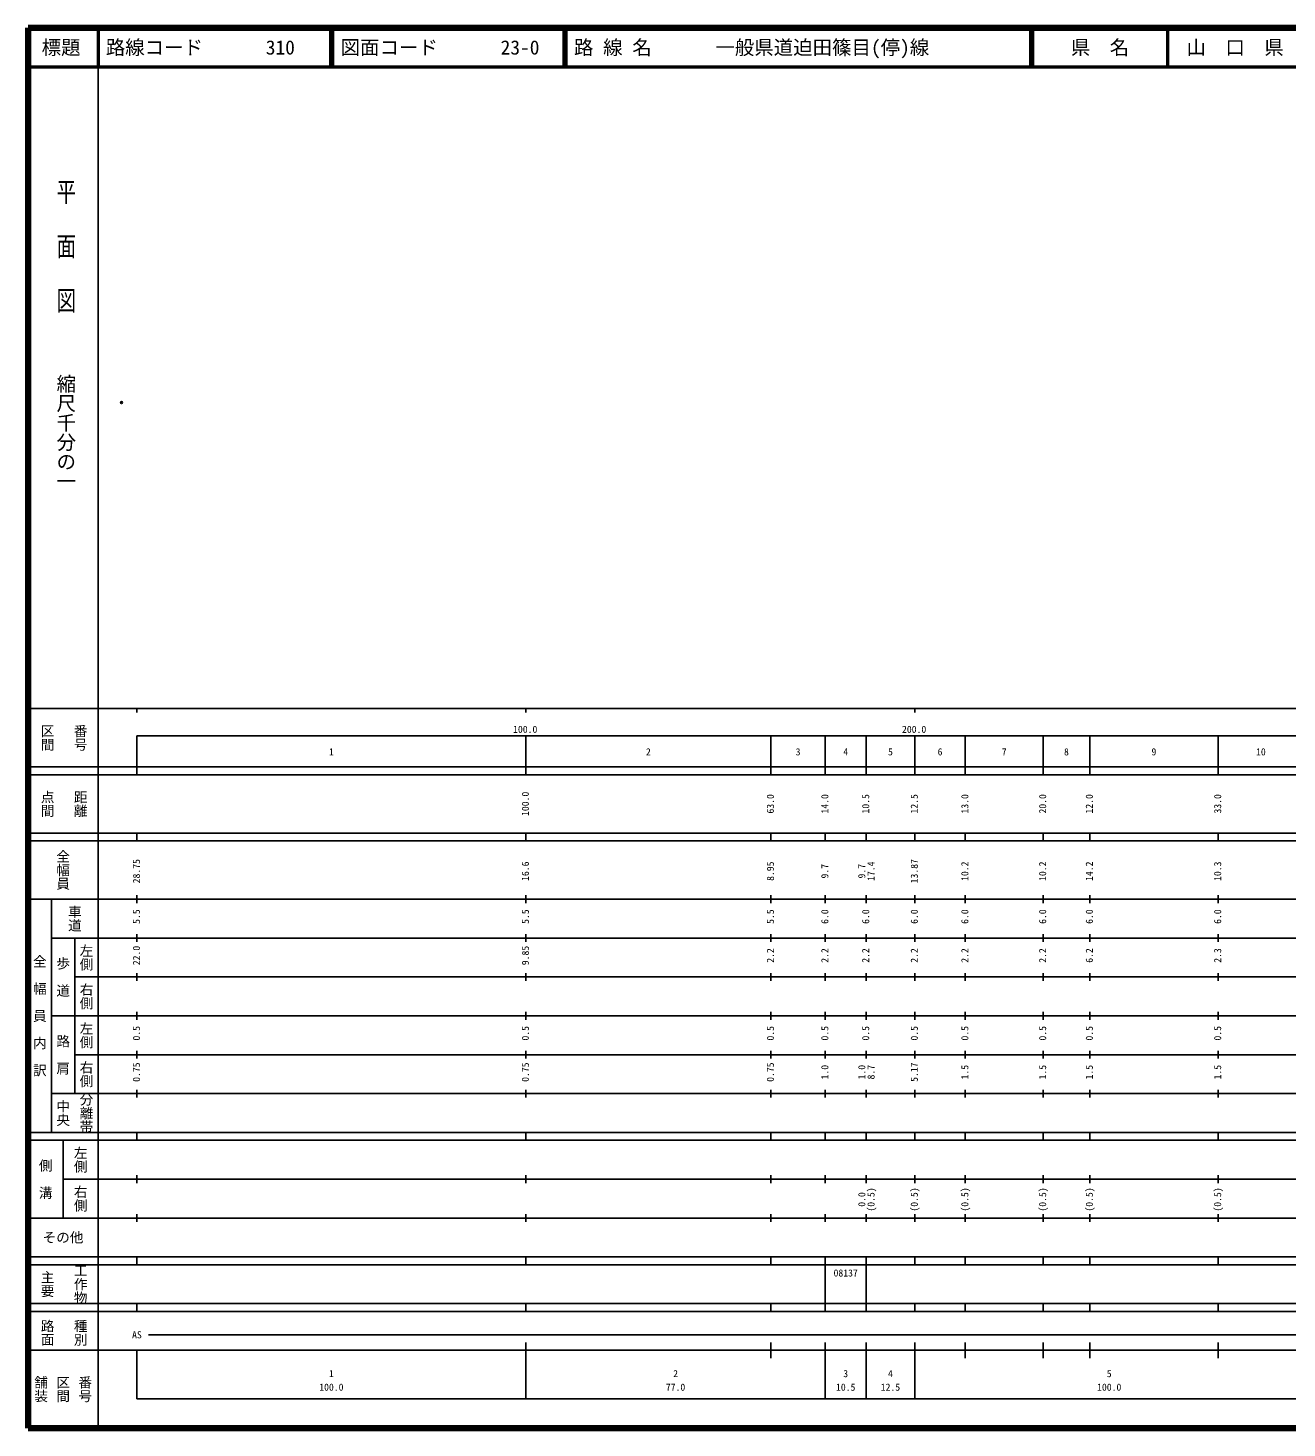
# Model space of a CAD drawing. Units: millimetres on the paper. Extents: x 40 to 680, y 20 to 380.
# Drawn here: x 40 to 363.7, y 20 to 380 of the extents above; entities that cross this region are included whole.
import ezdxf
from ezdxf.enums import TextEntityAlignment as Align

# ---------------------------------------------------------------- set-up
doc = ezdxf.new("R2010")
doc.units = ezdxf.units.MM
doc.header["$PDMODE"] = 32
doc.header["$PDSIZE"] = 0.5
doc.layers.add('M-OTRS', color=6, linetype='Continuous')
doc.layers.add('M-TTL-TXT', color=7, linetype='Continuous')
for name, color, linetype, lineweight in [('M-TTL', 2, 'Continuous', 140), ('M-TTL-BAND', 7, 'Continuous', 25), ('M-TTL-LINE', 7, 'Continuous', 50)]:
    doc.layers.add(name, color=color, linetype=linetype, lineweight=lineweight)
doc.styles.add('@ＭＳ ゴシック', font='')
doc.styles.add('ＭＳ ゴシック', font='')
doc.styles.get('@ＭＳ ゴシック').set_extended_font_data('@MS Gothic')
doc.styles.get('ＭＳ ゴシック').set_extended_font_data('MS Gothic')

msp = doc.modelspace()

# ---------------------------------------------------------------- linework, layer by layer
at = {"layer": 'M-OTRS'}
msp.add_point((64.057, 283.674), dxfattribs=at)
at = {"layer": 'M-TTL'}
for p, q in [((40, 380), (40, 20)), ((680, 380), (40, 380)), ((40, 20), (680, 20))]:
    msp.add_line(p, q, dxfattribs=at)
at = {"layer": 'M-TTL-BAND'}
for p, q in [((58, 370), (58, 20)), ((40, 205), (579, 205)), ((68, 205), (68, 204)), ((168, 205), (168, 204)), ((268, 205), (268, 204)), ((68, 198), (579, 198)), ((68, 198), (68, 188)), ((168, 188), (168, 198)), ((231, 188), (231, 198)), ((245, 188), (245, 198)), ((255.5, 188), (255.5, 198)), ((268, 188), (268, 198)), ((281, 188), (281, 198)), ((301, 188), (301, 198)), ((313, 188), (313, 198)), ((346, 188), (346, 198)), ((40, 190), (579, 190)), ((40, 188), (579, 188)), ((40, 173), (579, 173)), ((68, 171), (68, 173)), ((168, 171), (168, 173)), ((231, 171), (231, 173)), ((245, 171), (245, 173)), ((255.5, 171), (255.5, 173)), ((268, 171), (268, 173)), ((281, 171), (281, 173)), ((301, 171), (301, 173)), ((313, 171), (313, 173)), ((346, 171), (346, 173)), ((40, 171), (579, 171)), ((40, 156), (579, 156)), ((46, 96), (46, 156)), ((68, 155), (68, 157)), ((168, 155), (168, 157)), ((231, 155), (231, 157)), ((245, 155), (245, 157)), ((255.5, 155), (255.5, 157)), ((268, 155), (268, 157)), ((281, 155), (281, 157)), ((301, 155), (301, 157)), ((313, 155), (313, 157)), ((346, 155), (346, 157)), ((46, 146), (579, 146)), ((52, 146), (52, 106)), ((68, 145), (68, 147)), ((168, 145), (168, 147)), ((231, 145), (231, 147)), ((245, 145), (245, 147)), ((255.5, 145), (255.5, 147)), ((268, 145), (268, 147)), ((281, 145), (281, 147)), ((301, 145), (301, 147)), ((313, 145), (313, 147)), ((346, 145), (346, 147)), ((68, 135), (68, 137)), ((168, 135), (168, 137)), ((231, 135), (231, 137)), ((245, 135), (245, 137)), ((255.5, 135), (255.5, 137)), ((268, 135), (268, 137)), ((281, 135), (281, 137)), ((301, 135), (301, 137)), ((313, 135), (313, 137)), ((346, 135), (346, 137)), ((52, 136), (579, 136)), ((46, 126), (579, 126)), ((68, 125), (68, 127)), ((168, 125), (168, 127)), ((231, 125), (231, 127)), ((245, 125), (245, 127)), ((255.5, 125), (255.5, 127)), ((268, 125), (268, 127)), ((281, 125), (281, 127)), ((301, 125), (301, 127)), ((313, 125), (313, 127)), ((346, 125), (346, 127)), ((52, 116), (579, 116)), ((68, 115), (68, 117)), ((168, 115), (168, 117)), ((231, 115), (231, 117)), ((245, 115), (245, 117)), ((255.5, 115), (255.5, 117)), ((268, 115), (268, 117)), ((281, 115), (281, 117)), ((301, 115), (301, 117)), ((313, 115), (313, 117)), ((346, 115), (346, 117)), ((46, 106), (579, 106)), ((68, 105), (68, 107)), ((168, 105), (168, 107)), ((231, 105), (231, 107)), ((245, 105), (245, 107)), ((255.5, 105), (255.5, 107)), ((268, 105), (268, 107)), ((281, 105), (281, 107)), ((301, 105), (301, 107)), ((313, 105), (313, 107)), ((346, 105), (346, 107)), ((40, 96), (579, 96)), ((40, 94), (579, 94)), ((49, 94), (49, 74)), ((68, 94), (68, 96)), ((168, 94), (168, 96)), ((231, 94), (231, 96)), ((245, 94), (245, 96)), ((255.5, 94), (255.5, 96)), ((268, 94), (268, 96)), ((281, 94), (281, 96)), ((301, 94), (301, 96)), ((313, 94), (313, 96)), ((346, 94), (346, 96)), ((49, 84), (579, 84)), ((68, 83), (68, 85)), ((168, 83), (168, 85)), ((231, 83), (231, 85)), ((245, 83), (245, 85)), ((255.5, 83), (255.5, 85)), ((268, 83), (268, 85)), ((281, 83), (281, 85)), ((301, 83), (301, 85)), ((313, 83), (313, 85)), ((346, 83), (346, 85)), ((40, 74), (579, 74)), ((68, 73), (68, 75)), ((168, 73), (168, 75)), ((231, 73), (231, 75)), ((245, 73), (245, 75)), ((255.5, 73), (255.5, 75)), ((268, 73), (268, 75)), ((281, 73), (281, 75)), ((301, 73), (301, 75)), ((313, 73), (313, 75)), ((346, 73), (346, 75)), ((40, 64), (579, 64)), ((40, 62), (579, 62)), ((68, 62), (68, 64)), ((168, 62), (168, 64)), ((231, 62), (231, 64)), ((245, 62), (245, 64)), ((245, 52), (245, 62)), ((255.5, 62), (255.5, 64)), ((255.5, 52), (255.5, 62)), ((268, 62), (268, 64)), ((281, 62), (281, 64)), ((301, 62), (301, 64)), ((313, 62), (313, 64)), ((346, 62), (346, 64)), ((40, 52), (579, 52)), ((68, 50), (68, 52)), ((168, 50), (168, 52)), ((231, 50), (231, 52)), ((245, 50), (245, 52)), ((255.5, 50), (255.5, 52)), ((268, 50), (268, 52)), ((281, 50), (281, 52)), ((301, 50), (301, 52)), ((313, 50), (313, 52)), ((346, 50), (346, 52)), ((40, 50), (579, 50)), ((71, 44), (565, 44)), ((40, 40), (579, 40)), ((68, 40), (68, 27.5)), ((168, 27.5), (168, 42)), ((231, 38), (231, 42)), ((245, 27.5), (245, 42)), ((255.5, 27.5), (255.5, 42)), ((268, 27.5), (268, 42)), ((281, 38), (281, 42)), ((301, 38), (301, 42)), ((313, 38), (313, 42)), ((346, 38), (346, 42)), ((68, 27.5), (579, 27.5))]:
    msp.add_line(p, q, dxfattribs=at)
at = {"layer": 'M-TTL-LINE'}
for p, q in [((58, 380), (58, 370)), ((117.75, 380), (117.75, 370)), ((118.25, 380), (118.25, 370)), ((177.75, 380), (177.75, 370)), ((178.25, 380), (178.25, 370)), ((297.75, 380), (297.75, 370)), ((298.25, 380), (298.25, 370)), ((333, 380), (333, 370)), ((40, 370), (680, 370))]:
    msp.add_line(p, q, dxfattribs=at)

# ---------------------------------------------------------------- texts
at = {"layer": 'M-TTL-BAND', "style": '@ＭＳ ゴシック', "width": 1.4}
msp.add_text('平  面  図', height=3.666, rotation=270, dxfattribs=at).set_placement((49.777, 306.475), align=Align.MIDDLE_RIGHT)
at = {"layer": 'M-TTL-BAND', "style": '@ＭＳ ゴシック'}
msp.add_text('縮尺千分の一', height=3.666, rotation=270, dxfattribs=at).set_placement((49.777, 261.03), align=Align.MIDDLE_RIGHT)
for s, p in [('区間', (45, 197.5)), ('番号', (53.5, 197.5)), ('点間', (45, 180.5)), ('距離', (53.5, 180.5)), ('全幅員', (49, 163.5)), ('車道', (52, 151)), ('左側', (55, 141)), ('全\u3000幅\u3000員\u3000内\u3000訳', (43, 126)), ('歩\u3000道', (49, 136)), ('右側', (55, 131)), ('左側', (55, 121)), ('路\u3000肩', (49, 116)), ('右側', (55, 111)), ('分離帯', (55, 101)), ('中央', (49, 101)), ('左側', (53.5, 89)), ('側\u3000溝', (44.5, 84)), ('右側', (53.5, 79)), ('工作物', (53.5, 57)), ('主要', (45, 57)), ('路面', (45, 44.5)), ('種別', (53.5, 44.5)), ('舗装', (43.333, 30)), ('区間', (49, 30)), ('番号', (54.667, 30))]:
    msp.add_text(s, height=2.566, rotation=270, dxfattribs=at).set_placement(p, align=Align.MIDDLE_CENTER)
at = {"layer": 'M-TTL-BAND', "style": 'ＭＳ ゴシック'}
for s, p in [('100.0', (167.844, 198.195)), ('200.0', (267.844, 198.195)), ('1', (118, 192.405)), ('2', (199.5, 192.405)), ('3', (238, 192.405)), ('4', (250.25, 192.405)), ('5', (261.75, 192.405)), ('6', (274.5, 192.405)), ('7', (291, 192.405)), ('8', (307, 192.405)), ('9', (329.5, 192.405)), ('10', (357, 192.405)), ('AS', (68, 42.5)), ('1', (118, 32.523)), ('2', (206.5, 32.523)), ('3', (250.25, 32.523)), ('4', (261.75, 32.523)), ('5', (318, 32.523)), ('100.0', (118, 29.033)), ('77.0', (206.5, 29.033)), ('10.5', (250.25, 29.033)), ('12.5', (261.75, 29.033)), ('100.0', (318, 29.033))]:
    msp.add_text(s, height=1.833, dxfattribs=at).set_placement(p, align=Align.BOTTOM_CENTER)
for s, p in [('100.0', (169.338, 180.5)), ('63.0', (232.338, 180.5)), ('14.0', (246.338, 180.5)), ('10.5', (256.838, 180.5)), ('12.5', (269.338, 180.5)), ('13.0', (282.338, 180.5)), ('20.0', (302.338, 180.5)), ('12.0', (314.338, 180.5)), ('33.0', (347.338, 180.5)), ('28.75', (69.338, 163.174)), ('13.87', (269.338, 163.174)), ('16.6', (169.338, 163.174)), ('8.95', (232.338, 163.174)), ('9.7', (246.338, 163.174)), ('9.7', (255.838, 163.174)), ('17.4', (258.208, 163.174)), ('10.2', (282.338, 163.174)), ('10.2', (302.338, 163.174)), ('14.2', (314.338, 163.174)), ('10.3', (347.338, 163.174)), ('5.5', (69.338, 151.5)), ('5.5', (169.338, 151.5)), ('5.5', (232.338, 151.5)), ('6.0', (246.338, 151.5)), ('6.0', (256.838, 151.5)), ('6.0', (269.338, 151.5)), ('6.0', (282.338, 151.5)), ('6.0', (302.338, 151.5)), ('6.0', (314.338, 151.5)), ('6.0', (347.338, 151.5)), ('22.0', (69.338, 141.5)), ('9.85', (169.338, 141.5)), ('2.2', (232.338, 141.5)), ('2.2', (246.338, 141.5)), ('2.2', (256.838, 141.5)), ('2.2', (269.338, 141.5)), ('2.2', (282.338, 141.5)), ('2.2', (302.338, 141.5)), ('6.2', (314.338, 141.5)), ('2.3', (347.338, 141.5)), ('0.5', (69.338, 121.5)), ('0.5', (169.338, 121.5)), ('0.5', (232.338, 121.5)), ('0.5', (246.338, 121.5)), ('0.5', (256.838, 121.5)), ('0.5', (269.338, 121.5)), ('0.5', (282.338, 121.5)), ('0.5', (302.338, 121.5)), ('0.5', (314.338, 121.5)), ('0.5', (347.338, 121.5)), ('0.75', (69.338, 111.5)), ('0.75', (169.338, 111.5)), ('0.75', (232.338, 111.5)), ('1.0', (246.338, 111.5)), ('1.0', (255.838, 111.5)), ('8.7', (258.208, 111.5)), ('5.17', (269.338, 111.5)), ('1.5', (282.338, 111.5)), ('1.5', (302.338, 111.5)), ('1.5', (314.338, 111.5)), ('1.5', (347.338, 111.5)), ('0.0', (255.838, 78.764)), ('(0.5)', (258.208, 78.764)), ('(0.5)', (269.338, 78.764)), ('(0.5)', (282.338, 78.764)), ('(0.5)', (302.338, 78.764)), ('(0.5)', (314.338, 78.764)), ('(0.5)', (347.338, 78.764))]:
    msp.add_text(s, height=1.833, rotation=90, dxfattribs=at).set_placement(p, align=Align.BOTTOM_CENTER)
msp.add_text('その他', height=2.566, dxfattribs=at).set_placement((49, 69), align=Align.MIDDLE_CENTER)
msp.add_text('08137', height=1.833, dxfattribs=at).set_placement((247.125, 58.405), align=Align.BOTTOM_LEFT)
at = {"layer": 'M-TTL-TXT', "style": 'ＭＳ ゴシック'}
for s, p in [('標題', (48.5, 375)), ('県\u3000名', (315.625, 375)), ('山\u3000口\u3000県', (350.375, 375))]:
    msp.add_text(s, height=3.666, dxfattribs=at).set_placement(p, align=Align.MIDDLE_CENTER)
for s, p in [('路線コード', (60, 375)), ('310', (101.142, 375)), ('図面コード', (120.38, 375)), ('23-0', (161.521, 375)), ('路 線 名', (180.38, 375)), ('一般県道迫田篠目(停)線', (216.734, 375))]:
    msp.add_text(s, height=3.666, dxfattribs=at).set_placement(p, align=Align.MIDDLE_LEFT)

doc.saveas('drawing.dxf')
